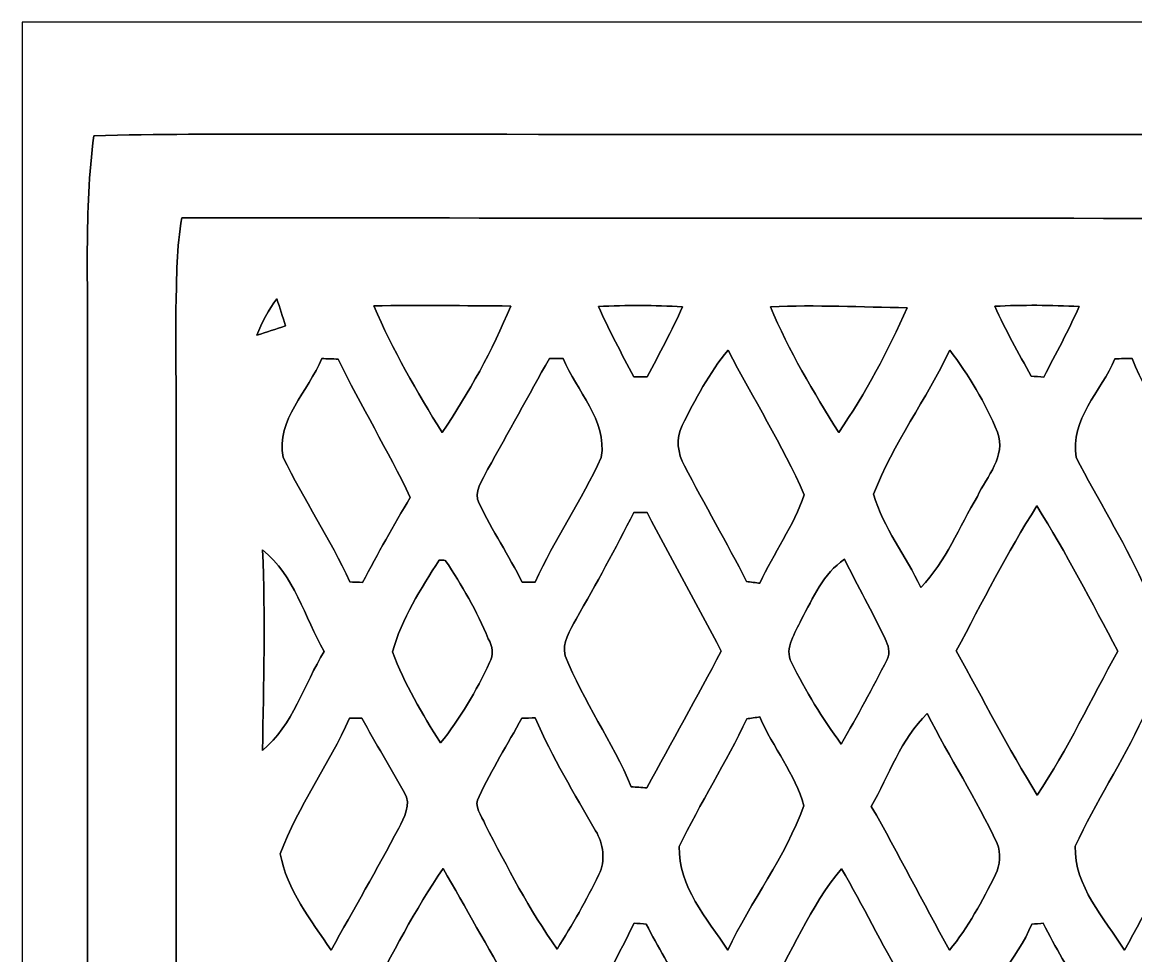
# Model space of a CAD drawing. Header units: centimetres. Extents: x -16.8 to 16.8, y -16.7 to 16.7.
# Drawn here: x -16.77 to -8.36, y 9.61 to 16.67 of the extents above; entities that cross this region are included whole.
import ezdxf

# ---------------------------------------------------------------- set-up
doc = ezdxf.new("R2010")
doc.units = ezdxf.units.CM
doc.header["$MEASUREMENT"] = 0
doc.layers.add('Layer 1', color=7, linetype='Continuous')

msp = doc.modelspace()

# ---------------------------------------------------------------- linework, layer by layer
at = {"layer": 'Layer 1', "color": 7}
for points, knots in [([(-16.77458, 16.66875), (-16.77458, 16.66875), (16.77458, 16.66875), (16.77458, 16.66875), (16.77458, 16.66875), (16.77458, 16.66875), (16.77458, -16.66875), (16.77458, -16.66875), (16.77458, -16.66875), (16.77458, -16.66875), (-16.77458, -16.66875), (-16.77458, -16.66875), (-16.77458, -16.66875), (-16.77458, -16.66875), (-16.77458, 16.66875), (-16.77458, 16.66875), (-16.77458, 16.66875), (-16.77458, 16.66875), (-16.77458, 16.66875), (-16.77458, 16.66875)], [0, 0, 0, 0, 0.1666667, 0.1666667, 0.1666667, 0.1666667, 0.3333333, 0.3333333, 0.3333333, 0.3333333, 0.5, 0.5, 0.5, 0.5, 0.6666667, 0.6666667, 0.6666667, 0.6666667, 1, 1, 1, 1]), ([(-16.23448, 15.81044), (-16.30715, 15.24141), (-16.27505, 14.66568), (-16.28105, 14.09347), (-16.28105, 14.09347), (-16.28034, 4.33317), (-16.28034, -5.42678), (-16.2814, -15.18708), (-16.2814, -15.18708), (-16.27999, -15.44567), (-16.27046, -15.70531), (-16.25353, -15.96425), (-16.25353, -15.96425), (-15.44814, -16.11771), (-14.62581, -16.06162), (-13.81125, -16.06903), (-13.81125, -16.06903), (-4.16842, -16.06867), (5.47405, -16.06973), (15.11688, -16.06867), (15.11688, -16.06867), (15.43791, -16.06832), (15.75823, -16.03869), (16.07644, -15.9953), (16.07644, -15.9953), (16.13147, -15.72966), (16.13923, -15.45731), (16.14205, -15.18744), (16.14205, -15.18744), (16.13641, -5.19183), (16.14135, 4.80378), (16.13958, 14.79938), (16.13958, 14.79938), (16.14029, 15.13981), (16.10395, 15.47812), (16.05351, 15.81432), (16.05351, 15.81432), (5.76933, 15.83302), (-4.51485, 15.81609), (-14.79903, 15.82279), (-14.79903, 15.82279), (-15.27739, 15.82314), (-15.75611, 15.82455), (-16.23448, 15.81044)], [0, 0, 0, 0, 0.0833333, 0.0833333, 0.0833333, 0.0833333, 0.1666667, 0.1666667, 0.1666667, 0.1666667, 0.25, 0.25, 0.25, 0.25, 0.3333333, 0.3333333, 0.3333333, 0.3333333, 0.4166667, 0.4166667, 0.4166667, 0.4166667, 0.5, 0.5, 0.5, 0.5, 0.5833333, 0.5833333, 0.5833333, 0.5833333, 0.6666667, 0.6666667, 0.6666667, 0.6666667, 0.75, 0.75, 0.75, 0.75, 0.8333333, 0.8333333, 0.8333333, 0.8333333, 1, 1, 1, 1]), ([(-15.56879, 15.19167), (-5.97535, 15.18109), (3.61809, 15.19026), (13.21153, 15.18673), (13.21153, 15.18673), (13.94389, 15.18214), (14.67767, 15.20896), (15.40969, 15.15851), (15.40969, 15.15851), (15.38429, 7.28945), (15.40581, -0.57997), (15.39875, -8.44903), (15.39875, -8.44903), (15.40298, -10.74138), (15.38887, -13.03408), (15.40827, -15.32643), (15.40827, -15.32643), (5.8801, -15.33066), (-3.64808, -15.32714), (-13.17625, -15.32819), (-13.17625, -15.32819), (-13.98376, -15.32502), (-14.79162, -15.33666), (-15.59913, -15.32043), (-15.59913, -15.32043), (-15.62559, -12.72434), (-15.60301, -10.1279), (-15.61042, -7.53181), (-15.61042, -7.53181), (-15.61183, -0.18203), (-15.60759, 7.16739), (-15.61253, 14.51716), (-15.61253, 14.51716), (-15.60654, 14.74188), (-15.60759, 14.96907), (-15.56879, 15.19167), (-15.56879, 15.19167), (-15.56879, 15.19167), (-15.56879, 15.19167), (-15.56879, 15.19167)], [0, 0, 0, 0, 0.0909091, 0.0909091, 0.0909091, 0.0909091, 0.1818182, 0.1818182, 0.1818182, 0.1818182, 0.2727273, 0.2727273, 0.2727273, 0.2727273, 0.3636364, 0.3636364, 0.3636364, 0.3636364, 0.4545455, 0.4545455, 0.4545455, 0.4545455, 0.5454545, 0.5454545, 0.5454545, 0.5454545, 0.6363636, 0.6363636, 0.6363636, 0.6363636, 0.7272727, 0.7272727, 0.7272727, 0.7272727, 0.8181818, 0.8181818, 0.8181818, 0.8181818, 1, 1, 1, 1]), ([(-15.00117, 14.30337), (-14.9285, 14.32595), (-14.85618, 14.34994), (-14.78421, 14.37428), (-14.78421, 14.37428), (-14.80538, 14.44307), (-14.8276, 14.51151), (-14.85053, 14.5796), (-14.85053, 14.5796), (-14.91227, 14.49423), (-14.96201, 14.40109), (-15.00117, 14.30337), (-15.00117, 14.30337), (-15.00117, 14.30337), (-15.00117, 14.30337), (-15.00117, 14.30337)], [0, 0, 0, 0, 0.2, 0.2, 0.2, 0.2, 0.4, 0.4, 0.4, 0.4, 0.6, 0.6, 0.6, 0.6, 1, 1, 1, 1]), ([(-14.11711, 14.52633), (-13.97459, 14.1926), (-13.79114, 13.87687), (-13.60064, 13.56854), (-13.60064, 13.56854), (-13.39674, 13.8684), (-13.21894, 14.18872), (-13.08171, 14.52421), (-13.08171, 14.52421), (-13.42672, 14.52809), (-13.77209, 14.52915), (-14.11711, 14.52633), (-14.11711, 14.52633), (-14.11711, 14.52633), (-14.11711, 14.52633), (-14.11711, 14.52633)], [0, 0, 0, 0, 0.2, 0.2, 0.2, 0.2, 0.4, 0.4, 0.4, 0.4, 0.6, 0.6, 0.6, 0.6, 1, 1, 1, 1]), ([(-12.41848, 14.52139), (-12.33805, 14.33971), (-12.24315, 14.16509), (-12.15143, 13.98905), (-12.15143, 13.98905), (-12.12568, 13.98905), (-12.07488, 13.98905), (-12.04948, 13.98905), (-12.04948, 13.98905), (-11.95776, 14.16403), (-11.86356, 14.33795), (-11.78207, 14.51822), (-11.78207, 14.51822), (-11.99409, 14.53162), (-12.20682, 14.52986), (-12.41848, 14.52139), (-12.41848, 14.52139), (-12.41848, 14.52139), (-12.41848, 14.52139), (-12.41848, 14.52139)], [0, 0, 0, 0, 0.1666667, 0.1666667, 0.1666667, 0.1666667, 0.3333333, 0.3333333, 0.3333333, 0.3333333, 0.5, 0.5, 0.5, 0.5, 0.6666667, 0.6666667, 0.6666667, 0.6666667, 1, 1, 1, 1]), ([(-11.11744, 14.51892), (-10.98021, 14.1859), (-10.79218, 13.87475), (-10.60168, 13.5696), (-10.60168, 13.5696), (-10.39813, 13.86487), (-10.22809, 14.18378), (-10.0838, 14.51151), (-10.0838, 14.51151), (-10.42846, 14.5161), (-10.77313, 14.53339), (-11.11744, 14.51892), (-11.11744, 14.51892), (-11.11744, 14.51892), (-11.11744, 14.51892), (-11.11744, 14.51892)], [0, 0, 0, 0, 0.2, 0.2, 0.2, 0.2, 0.4, 0.4, 0.4, 0.4, 0.6, 0.6, 0.6, 0.6, 1, 1, 1, 1]), ([(-9.42164, 14.5221), (-9.33979, 14.34112), (-9.24243, 14.16756), (-9.14647, 13.99364), (-9.14647, 13.99364), (-9.12283, 13.99222), (-9.07521, 13.98905), (-9.05122, 13.98764), (-9.05122, 13.98764), (-8.95914, 14.16403), (-8.8646, 14.33901), (-8.78311, 14.52033), (-8.78311, 14.52033), (-8.99583, 14.53092), (-9.20926, 14.53374), (-9.42164, 14.5221), (-9.42164, 14.5221), (-9.42164, 14.5221), (-9.42164, 14.5221), (-9.42164, 14.5221)], [0, 0, 0, 0, 0.1666667, 0.1666667, 0.1666667, 0.1666667, 0.3333333, 0.3333333, 0.3333333, 0.3333333, 0.5, 0.5, 0.5, 0.5, 0.6666667, 0.6666667, 0.6666667, 0.6666667, 1, 1, 1, 1]), ([(-11.78595, 13.6204), (-11.83499, 13.52621), (-11.81841, 13.40873), (-11.76867, 13.31771), (-11.76867, 13.31771), (-11.61521, 13.0242), (-11.44976, 12.73669), (-11.29771, 12.44247), (-11.29771, 12.44247), (-11.27301, 12.43894), (-11.22327, 12.43259), (-11.19858, 12.42942), (-11.19858, 12.42942), (-11.09521, 12.65626), (-10.93999, 12.86192), (-10.86203, 13.09829), (-10.86203, 13.09829), (-11.02819, 13.47541), (-11.24903, 13.82571), (-11.43847, 14.19119), (-11.43847, 14.19119), (-11.58028, 14.01798), (-11.68647, 13.81972), (-11.78595, 13.6204), (-11.78595, 13.6204), (-11.78595, 13.6204), (-11.78595, 13.6204), (-11.78595, 13.6204)], [0, 0, 0, 0, 0.125, 0.125, 0.125, 0.125, 0.25, 0.25, 0.25, 0.25, 0.375, 0.375, 0.375, 0.375, 0.5, 0.5, 0.5, 0.5, 0.625, 0.625, 0.625, 0.625, 0.75, 0.75, 0.75, 0.75, 1, 1, 1, 1]), ([(-9.76207, 14.1919), (-9.93528, 13.81972), (-10.19246, 13.48493), (-10.33815, 13.10181), (-10.33815, 13.10181), (-10.26619, 12.84922), (-10.09262, 12.63509), (-9.98079, 12.39802), (-9.98079, 12.39802), (-9.78958, 12.59346), (-9.69081, 12.85452), (-9.55322, 13.08594), (-9.55322, 13.08594), (-9.48126, 13.23869), (-9.33485, 13.38615), (-9.40118, 13.57101), (-9.40118, 13.57101), (-9.4929, 13.7922), (-9.61743, 14.0014), (-9.76207, 14.1919), (-9.76207, 14.1919), (-9.76207, 14.1919), (-9.76207, 14.1919), (-9.76207, 14.1919)], [0, 0, 0, 0, 0.1428571, 0.1428571, 0.1428571, 0.1428571, 0.2857143, 0.2857143, 0.2857143, 0.2857143, 0.4285714, 0.4285714, 0.4285714, 0.4285714, 0.5714286, 0.5714286, 0.5714286, 0.5714286, 0.7142857, 0.7142857, 0.7142857, 0.7142857, 1, 1, 1, 1]), ([(-14.50975, 14.12699), (-14.61135, 13.88039), (-14.85688, 13.66485), (-14.80256, 13.38051), (-14.80256, 13.38051), (-14.64557, 13.06124), (-14.44484, 12.76421), (-14.29879, 12.43894), (-14.29879, 12.43894), (-14.2748, 12.43789), (-14.22612, 12.43612), (-14.20213, 12.43542), (-14.20213, 12.43542), (-14.08571, 12.65167), (-13.96718, 12.86651), (-13.84088, 13.07712), (-13.84088, 13.07712), (-14.01022, 13.43272), (-14.21412, 13.76997), (-14.38698, 14.12346), (-14.38698, 14.12346), (-14.42791, 14.12452), (-14.46883, 14.12593), (-14.50975, 14.12699), (-14.50975, 14.12699), (-14.50975, 14.12699), (-14.50975, 14.12699), (-14.50975, 14.12699)], [0, 0, 0, 0, 0.125, 0.125, 0.125, 0.125, 0.25, 0.25, 0.25, 0.25, 0.375, 0.375, 0.375, 0.375, 0.5, 0.5, 0.5, 0.5, 0.625, 0.625, 0.625, 0.625, 0.75, 0.75, 0.75, 0.75, 1, 1, 1, 1]), ([(-12.78925, 14.1284), (-12.94624, 13.849), (-13.09934, 13.56677), (-13.25704, 13.28773), (-13.25704, 13.28773), (-13.29126, 13.20976), (-13.36957, 13.11981), (-13.31983, 13.03091), (-13.31983, 13.03091), (-13.22105, 12.82806), (-13.09652, 12.63826), (-12.99457, 12.43683), (-12.99457, 12.43683), (-12.97023, 12.43718), (-12.92154, 12.43718), (-12.89756, 12.43753), (-12.89756, 12.43753), (-12.74974, 12.76174), (-12.54372, 13.05631), (-12.39661, 13.38016), (-12.39661, 13.38016), (-12.35004, 13.66344), (-12.58605, 13.88251), (-12.68413, 14.1284), (-12.68413, 14.1284), (-12.71058, 14.1284), (-12.76279, 14.1284), (-12.78925, 14.1284), (-12.78925, 14.1284), (-12.78925, 14.1284), (-12.78925, 14.1284), (-12.78925, 14.1284)], [0, 0, 0, 0, 0.1111111, 0.1111111, 0.1111111, 0.1111111, 0.2222222, 0.2222222, 0.2222222, 0.2222222, 0.3333333, 0.3333333, 0.3333333, 0.3333333, 0.4444444, 0.4444444, 0.4444444, 0.4444444, 0.5555556, 0.5555556, 0.5555556, 0.5555556, 0.6666667, 0.6666667, 0.6666667, 0.6666667, 0.7777778, 0.7777778, 0.7777778, 0.7777778, 1, 1, 1, 1]), ([(-8.51288, 14.12593), (-8.61483, 13.87969), (-8.85966, 13.66449), (-8.80533, 13.38051), (-8.80533, 13.38051), (-8.64517, 13.06301), (-8.45185, 12.76209), (-8.30509, 12.43753), (-8.30509, 12.43753), (-8.28005, 12.43718), (-8.22995, 12.43647), (-8.20491, 12.43612), (-8.20491, 12.43612), (-8.10824, 12.61145), (-8.00594, 12.78396), (-7.91492, 12.96282), (-7.91492, 12.96282), (-7.88952, 13.02561), (-7.82355, 13.10499), (-7.89199, 13.17096), (-7.89199, 13.17096), (-8.05074, 13.49234), (-8.24618, 13.79502), (-8.38271, 14.12769), (-8.38271, 14.12769), (-8.42645, 14.12699), (-8.46984, 14.12628), (-8.51288, 14.12593), (-8.51288, 14.12593), (-8.51288, 14.12593), (-8.51288, 14.12593), (-8.51288, 14.12593)], [0, 0, 0, 0, 0.1111111, 0.1111111, 0.1111111, 0.1111111, 0.2222222, 0.2222222, 0.2222222, 0.2222222, 0.3333333, 0.3333333, 0.3333333, 0.3333333, 0.4444444, 0.4444444, 0.4444444, 0.4444444, 0.5555556, 0.5555556, 0.5555556, 0.5555556, 0.6666667, 0.6666667, 0.6666667, 0.6666667, 0.7777778, 0.7777778, 0.7777778, 0.7777778, 1, 1, 1, 1]), ([(-9.10308, 13.01362), (-9.3278, 12.66084), (-9.51653, 12.28725), (-9.71233, 11.91824), (-9.71233, 11.91824), (-9.51195, 11.55347), (-9.31898, 11.18411), (-9.10167, 10.82851), (-9.10167, 10.82851), (-8.86848, 11.17318), (-8.69421, 11.55347), (-8.49136, 11.91578), (-8.49136, 11.91578), (-8.68751, 12.28584), (-8.88294, 12.65696), (-9.10308, 13.01362), (-9.10308, 13.01362), (-9.10308, 13.01362), (-9.10308, 13.01362), (-9.10308, 13.01362)], [0, 0, 0, 0, 0.1666667, 0.1666667, 0.1666667, 0.1666667, 0.3333333, 0.3333333, 0.3333333, 0.3333333, 0.5, 0.5, 0.5, 0.5, 0.6666667, 0.6666667, 0.6666667, 0.6666667, 1, 1, 1, 1]), ([(-12.14967, 12.96388), (-12.28937, 12.69224), (-12.43542, 12.42413), (-12.58641, 12.15884), (-12.58641, 12.15884), (-12.62768, 12.07382), (-12.69929, 11.98033), (-12.66896, 11.8805), (-12.66896, 11.8805), (-12.53384, 11.53548), (-12.31124, 11.23386), (-12.17119, 10.89096), (-12.17119, 10.89096), (-12.13168, 10.88849), (-12.09181, 10.88566), (-12.05195, 10.88319), (-12.05195, 10.88319), (-11.86321, 11.22645), (-11.67306, 11.56899), (-11.48997, 11.91507), (-11.48997, 11.91507), (-11.67271, 12.26679), (-11.86462, 12.61357), (-12.05089, 12.96352), (-12.05089, 12.96352), (-12.07558, 12.96352), (-12.12497, 12.96352), (-12.14967, 12.96388), (-12.14967, 12.96388), (-12.14967, 12.96388), (-12.14967, 12.96388), (-12.14967, 12.96388)], [0, 0, 0, 0, 0.1111111, 0.1111111, 0.1111111, 0.1111111, 0.2222222, 0.2222222, 0.2222222, 0.2222222, 0.3333333, 0.3333333, 0.3333333, 0.3333333, 0.4444444, 0.4444444, 0.4444444, 0.4444444, 0.5555556, 0.5555556, 0.5555556, 0.5555556, 0.6666667, 0.6666667, 0.6666667, 0.6666667, 0.7777778, 0.7777778, 0.7777778, 0.7777778, 1, 1, 1, 1]), ([(-14.95778, 12.68166), (-14.93767, 12.17612), (-14.94719, 11.67059), (-14.95919, 11.16542), (-14.95919, 11.16542), (-14.72494, 11.35592), (-14.64522, 11.66636), (-14.49141, 11.91436), (-14.49141, 11.91436), (-14.64169, 12.17119), (-14.71507, 12.4908), (-14.95778, 12.68166), (-14.95778, 12.68166), (-14.95778, 12.68166), (-14.95778, 12.68166), (-14.95778, 12.68166)], [0, 0, 0, 0, 0.2, 0.2, 0.2, 0.2, 0.4, 0.4, 0.4, 0.4, 0.6, 0.6, 0.6, 0.6, 1, 1, 1, 1]), ([(-13.62287, 12.6044), (-13.7608, 12.38638), (-13.90721, 12.16272), (-13.97423, 11.91154), (-13.97423, 11.91154), (-13.8878, 11.66566), (-13.74881, 11.44341), (-13.61334, 11.22221), (-13.61334, 11.22221), (-13.46129, 11.40601), (-13.34382, 11.61521), (-13.24116, 11.8297), (-13.24116, 11.8297), (-13.20835, 11.88614), (-13.21823, 11.95458), (-13.25139, 12.00926), (-13.25139, 12.00926), (-13.33712, 12.21846), (-13.45071, 12.41531), (-13.5763, 12.60228), (-13.5763, 12.60228), (-13.58794, 12.60299), (-13.61123, 12.60404), (-13.62287, 12.6044), (-13.62287, 12.6044), (-13.62287, 12.6044), (-13.62287, 12.6044), (-13.62287, 12.6044)], [0, 0, 0, 0, 0.125, 0.125, 0.125, 0.125, 0.25, 0.25, 0.25, 0.25, 0.375, 0.375, 0.375, 0.375, 0.5, 0.5, 0.5, 0.5, 0.625, 0.625, 0.625, 0.625, 0.75, 0.75, 0.75, 0.75, 1, 1, 1, 1]), ([(-10.88496, 12.15319), (-10.92623, 12.05442), (-11.01796, 11.94153), (-10.95869, 11.8304), (-10.95869, 11.8304), (-10.8518, 11.6145), (-10.72515, 11.40778), (-10.58192, 11.2141), (-10.58192, 11.2141), (-10.46057, 11.42436), (-10.34521, 11.63779), (-10.23585, 11.85404), (-10.23585, 11.85404), (-10.20727, 11.90449), (-10.22844, 11.96128), (-10.25066, 12.00926), (-10.25066, 12.00926), (-10.34662, 12.21281), (-10.45916, 12.4079), (-10.55758, 12.61039), (-10.55758, 12.61039), (-10.71986, 12.5035), (-10.79465, 12.31724), (-10.88496, 12.15319), (-10.88496, 12.15319), (-10.88496, 12.15319), (-10.88496, 12.15319), (-10.88496, 12.15319)], [0, 0, 0, 0, 0.125, 0.125, 0.125, 0.125, 0.25, 0.25, 0.25, 0.25, 0.375, 0.375, 0.375, 0.375, 0.5, 0.5, 0.5, 0.5, 0.625, 0.625, 0.625, 0.625, 0.75, 0.75, 0.75, 0.75, 1, 1, 1, 1]), ([(-14.29949, 11.40989), (-14.45683, 11.05923), (-14.68967, 10.74385), (-14.82408, 10.38437), (-14.82408, 10.38437), (-14.77469, 10.11484), (-14.59195, 9.88131), (-14.43919, 9.65659), (-14.43919, 9.65659), (-14.2681, 9.96315), (-14.09277, 10.2676), (-13.92837, 10.57804), (-13.92837, 10.57804), (-13.89063, 10.65953), (-13.82854, 10.7569), (-13.88498, 10.84474), (-13.88498, 10.84474), (-13.98729, 11.03595), (-14.10617, 11.21763), (-14.20601, 11.41024), (-14.20601, 11.41024), (-14.22929, 11.41024), (-14.27621, 11.40989), (-14.29949, 11.40989), (-14.29949, 11.40989), (-14.29949, 11.40989), (-14.29949, 11.40989), (-14.29949, 11.40989)], [0, 0, 0, 0, 0.125, 0.125, 0.125, 0.125, 0.25, 0.25, 0.25, 0.25, 0.375, 0.375, 0.375, 0.375, 0.5, 0.5, 0.5, 0.5, 0.625, 0.625, 0.625, 0.625, 0.75, 0.75, 0.75, 0.75, 1, 1, 1, 1]), ([(-12.99633, 11.40989), (-13.10569, 11.21304), (-13.22458, 11.02148), (-13.32054, 10.81758), (-13.32054, 10.81758), (-13.36816, 10.74561), (-13.29831, 10.67294), (-13.27503, 10.60591), (-13.27503, 10.60591), (-13.10816, 10.28453), (-12.94059, 9.96068), (-12.73034, 9.66435), (-12.73034, 9.66435), (-12.61639, 9.84709), (-12.50915, 10.03406), (-12.4146, 10.22703), (-12.4146, 10.22703), (-12.36274, 10.33216), (-12.38074, 10.46057), (-12.4393, 10.55899), (-12.4393, 10.55899), (-12.59981, 10.83839), (-12.76844, 11.11462), (-12.8965, 11.4113), (-12.8965, 11.4113), (-12.92154, 11.41095), (-12.97129, 11.41024), (-12.99633, 11.40989), (-12.99633, 11.40989), (-12.99633, 11.40989), (-12.99633, 11.40989), (-12.99633, 11.40989)], [0, 0, 0, 0, 0.1111111, 0.1111111, 0.1111111, 0.1111111, 0.2222222, 0.2222222, 0.2222222, 0.2222222, 0.3333333, 0.3333333, 0.3333333, 0.3333333, 0.4444444, 0.4444444, 0.4444444, 0.4444444, 0.5555556, 0.5555556, 0.5555556, 0.5555556, 0.6666667, 0.6666667, 0.6666667, 0.6666667, 0.7777778, 0.7777778, 0.7777778, 0.7777778, 1, 1, 1, 1]), ([(-11.29594, 11.40425), (-11.45258, 11.07511), (-11.64978, 10.76748), (-11.80712, 10.43905), (-11.80712, 10.43905), (-11.81664, 10.14024), (-11.59757, 9.89401), (-11.43988, 9.65588), (-11.43988, 9.65588), (-11.2649, 10.027), (-11.00561, 10.36073), (-10.86485, 10.74632), (-10.86485, 10.74632), (-10.9287, 10.98762), (-11.10051, 11.18905), (-11.19858, 11.41906), (-11.19858, 11.41906), (-11.22292, 11.41518), (-11.2716, 11.40778), (-11.29594, 11.40425), (-11.29594, 11.40425), (-11.29594, 11.40425), (-11.29594, 11.40425), (-11.29594, 11.40425)], [0, 0, 0, 0, 0.1428571, 0.1428571, 0.1428571, 0.1428571, 0.2857143, 0.2857143, 0.2857143, 0.2857143, 0.4285714, 0.4285714, 0.4285714, 0.4285714, 0.5714286, 0.5714286, 0.5714286, 0.5714286, 0.7142857, 0.7142857, 0.7142857, 0.7142857, 1, 1, 1, 1]), ([(-10.35509, 10.74244), (-10.14906, 10.38542), (-9.96562, 10.01571), (-9.76383, 9.65659), (-9.76383, 9.65659), (-9.62166, 9.82945), (-9.51583, 10.02806), (-9.41599, 10.22738), (-9.41599, 10.22738), (-9.38142, 10.29864), (-9.37189, 10.38895), (-9.40435, 10.46233), (-9.40435, 10.46233), (-9.56028, 10.79994), (-9.76559, 11.11179), (-9.93246, 11.44411), (-9.93246, 11.44411), (-10.13037, 11.25044), (-10.22209, 10.9795), (-10.35509, 10.74244), (-10.35509, 10.74244), (-10.35509, 10.74244), (-10.35509, 10.74244), (-10.35509, 10.74244)], [0, 0, 0, 0, 0.1428571, 0.1428571, 0.1428571, 0.1428571, 0.2857143, 0.2857143, 0.2857143, 0.2857143, 0.4285714, 0.4285714, 0.4285714, 0.4285714, 0.5714286, 0.5714286, 0.5714286, 0.5714286, 0.7142857, 0.7142857, 0.7142857, 0.7142857, 1, 1, 1, 1]), ([(-8.30227, 11.40989), (-8.45644, 11.07863), (-8.65999, 10.77313), (-8.81309, 10.44187), (-8.81309, 10.44187), (-8.82227, 10.13883), (-8.59261, 9.89753), (-8.44056, 9.65694), (-8.44056, 9.65694), (-8.27193, 9.96456), (-8.10472, 10.27324), (-7.9308, 10.57804), (-7.9308, 10.57804), (-7.89058, 10.65883), (-7.83096, 10.7569), (-7.88776, 10.84474), (-7.88776, 10.84474), (-7.99006, 11.03595), (-8.10895, 11.21763), (-8.20879, 11.41024), (-8.20879, 11.41024), (-8.23207, 11.41024), (-8.27899, 11.40989), (-8.30227, 11.40989), (-8.30227, 11.40989), (-8.30227, 11.40989), (-8.30227, 11.40989), (-8.30227, 11.40989)], [0, 0, 0, 0, 0.125, 0.125, 0.125, 0.125, 0.25, 0.25, 0.25, 0.25, 0.375, 0.375, 0.375, 0.375, 0.5, 0.5, 0.5, 0.5, 0.625, 0.625, 0.625, 0.625, 0.75, 0.75, 0.75, 0.75, 1, 1, 1, 1]), ([(-14.1605, 9.29287), (-14.2173, 9.20397), (-14.1672, 9.10449), (-14.12346, 9.02264), (-14.12346, 9.02264), (-13.95589, 8.71396), (-13.78479, 8.40705), (-13.6077, 8.10401), (-13.6077, 8.10401), (-13.38121, 8.39787), (-13.2394, 8.74607), (-13.0489, 9.06286), (-13.0489, 9.06286), (-12.97587, 9.16622), (-13.02667, 9.28723), (-13.08523, 9.38248), (-13.08523, 9.38248), (-13.25563, 9.67916), (-13.42284, 9.97726), (-13.59288, 10.27395), (-13.59288, 10.27395), (-13.80737, 9.96209), (-13.976, 9.62237), (-14.1605, 9.29287), (-14.1605, 9.29287), (-14.1605, 9.29287), (-14.1605, 9.29287), (-14.1605, 9.29287)], [0, 0, 0, 0, 0.125, 0.125, 0.125, 0.125, 0.25, 0.25, 0.25, 0.25, 0.375, 0.375, 0.375, 0.375, 0.5, 0.5, 0.5, 0.5, 0.625, 0.625, 0.625, 0.625, 0.75, 0.75, 0.75, 0.75, 1, 1, 1, 1]), ([(-11.1506, 9.31616), (-11.24726, 9.17716), (-11.12167, 9.03041), (-11.06205, 8.90658), (-11.06205, 8.90658), (-10.90648, 8.63882), (-10.7763, 8.35625), (-10.60203, 8.09978), (-10.60203, 8.09978), (-10.38613, 8.41163), (-10.22809, 8.75877), (-10.039, 9.0865), (-10.039, 9.0865), (-9.96809, 9.20397), (-10.05805, 9.32568), (-10.11238, 9.42834), (-10.11238, 9.42834), (-10.28065, 9.7028), (-10.41718, 9.9949), (-10.58086, 10.27183), (-10.58086, 10.27183), (-10.81969, 9.98573), (-10.95763, 9.63224), (-11.1506, 9.31616), (-11.1506, 9.31616), (-11.1506, 9.31616), (-11.1506, 9.31616), (-11.1506, 9.31616)], [0, 0, 0, 0, 0.125, 0.125, 0.125, 0.125, 0.25, 0.25, 0.25, 0.25, 0.375, 0.375, 0.375, 0.375, 0.5, 0.5, 0.5, 0.5, 0.625, 0.625, 0.625, 0.625, 0.75, 0.75, 0.75, 0.75, 1, 1, 1, 1]), ([(-12.14931, 9.85979), (-12.25832, 9.63154), (-12.38215, 9.41105), (-12.50738, 9.19127), (-12.50738, 9.19127), (-12.38144, 8.97149), (-12.26044, 8.74854), (-12.1472, 8.52205), (-12.1472, 8.52205), (-12.12427, 8.52241), (-12.07841, 8.52276), (-12.05548, 8.52311), (-12.05548, 8.52311), (-11.96058, 8.73019), (-11.82088, 8.91434), (-11.73586, 9.12566), (-11.73586, 9.12566), (-11.69846, 9.20221), (-11.74644, 9.27911), (-11.77996, 9.34649), (-11.77996, 9.34649), (-11.87133, 9.51618), (-11.96763, 9.68304), (-12.05759, 9.85308), (-12.05759, 9.85308), (-12.08052, 9.85485), (-12.12638, 9.85837), (-12.14931, 9.85979), (-12.14931, 9.85979), (-12.14931, 9.85979), (-12.14931, 9.85979), (-12.14931, 9.85979)], [0, 0, 0, 0, 0.1111111, 0.1111111, 0.1111111, 0.1111111, 0.2222222, 0.2222222, 0.2222222, 0.2222222, 0.3333333, 0.3333333, 0.3333333, 0.3333333, 0.4444444, 0.4444444, 0.4444444, 0.4444444, 0.5555556, 0.5555556, 0.5555556, 0.5555556, 0.6666667, 0.6666667, 0.6666667, 0.6666667, 0.7777778, 0.7777778, 0.7777778, 0.7777778, 1, 1, 1, 1]), ([(-9.14224, 9.85238), (-9.24207, 9.59097), (-9.53982, 9.35461), (-9.42763, 9.05334), (-9.42763, 9.05334), (-9.34755, 8.86989), (-9.23749, 8.70126), (-9.14788, 8.52241), (-9.14788, 8.52241), (-9.12495, 8.52241), (-9.07909, 8.52276), (-9.05616, 8.52276), (-9.05616, 8.52276), (-8.95491, 8.72596), (-8.82438, 8.91399), (-8.73372, 9.12177), (-8.73372, 9.12177), (-8.69562, 9.19057), (-8.73795, 9.26324), (-8.76688, 9.32603), (-8.76688, 9.32603), (-8.85896, 9.50595), (-8.96444, 9.67846), (-9.05475, 9.85943), (-9.05475, 9.85943), (-9.07662, 9.85767), (-9.12036, 9.85414), (-9.14224, 9.85238), (-9.14224, 9.85238), (-9.14224, 9.85238), (-9.14224, 9.85238), (-9.14224, 9.85238)], [0, 0, 0, 0, 0.1111111, 0.1111111, 0.1111111, 0.1111111, 0.2222222, 0.2222222, 0.2222222, 0.2222222, 0.3333333, 0.3333333, 0.3333333, 0.3333333, 0.4444444, 0.4444444, 0.4444444, 0.4444444, 0.5555556, 0.5555556, 0.5555556, 0.5555556, 0.6666667, 0.6666667, 0.6666667, 0.6666667, 0.7777778, 0.7777778, 0.7777778, 0.7777778, 1, 1, 1, 1])]:
    msp.add_open_spline(points, degree=3, knots=knots, dxfattribs=at)
at = {"layer": 'Layer 1', "color": 250}
for points, knots in [([(-16.23448, 15.81044), (-15.75611, 15.82455), (-15.27739, 15.82314), (-14.79903, 15.82279), (-14.79903, 15.82279), (-4.51485, 15.81609), (5.76933, 15.83302), (16.05351, 15.81432), (16.05351, 15.81432), (16.10395, 15.47812), (16.14029, 15.13981), (16.13958, 14.79938), (16.13958, 14.79938), (16.14135, 4.80378), (16.13641, -5.19183), (16.14205, -15.18744), (16.14205, -15.18744), (16.13923, -15.45731), (16.13147, -15.72966), (16.07644, -15.9953), (16.07644, -15.9953), (15.75823, -16.03869), (15.43791, -16.06832), (15.11688, -16.06867), (15.11688, -16.06867), (5.47405, -16.06973), (-4.16842, -16.06867), (-13.81125, -16.06903), (-13.81125, -16.06903), (-14.62581, -16.06162), (-15.44814, -16.11771), (-16.25353, -15.96425), (-16.25353, -15.96425), (-16.27046, -15.70531), (-16.27999, -15.44567), (-16.2814, -15.18708), (-16.2814, -15.18708), (-16.28034, -5.42678), (-16.28034, 4.33317), (-16.28105, 14.09347), (-16.28105, 14.09347), (-16.27505, 14.66568), (-16.30715, 15.24141), (-16.23448, 15.81044), (-16.23448, 15.81044), (-16.23448, 15.81044), (-16.23448, 15.81044), (-16.23448, 15.81044)], [0, 0, 0, 0, 0.0769231, 0.0769231, 0.0769231, 0.0769231, 0.1538462, 0.1538462, 0.1538462, 0.1538462, 0.2307692, 0.2307692, 0.2307692, 0.2307692, 0.3076923, 0.3076923, 0.3076923, 0.3076923, 0.3846154, 0.3846154, 0.3846154, 0.3846154, 0.4615385, 0.4615385, 0.4615385, 0.4615385, 0.5384615, 0.5384615, 0.5384615, 0.5384615, 0.6153846, 0.6153846, 0.6153846, 0.6153846, 0.6923077, 0.6923077, 0.6923077, 0.6923077, 0.7692308, 0.7692308, 0.7692308, 0.7692308, 0.8461538, 0.8461538, 0.8461538, 0.8461538, 1, 1, 1, 1]), ([(-15.56879, 15.19167), (-15.60759, 14.96907), (-15.60654, 14.74188), (-15.61253, 14.51716), (-15.61253, 14.51716), (-15.60759, 7.16739), (-15.61183, -0.18203), (-15.61042, -7.53181), (-15.61042, -7.53181), (-15.60301, -10.1279), (-15.62559, -12.72434), (-15.59913, -15.32043), (-15.59913, -15.32043), (-14.79162, -15.33666), (-13.98376, -15.32502), (-13.17625, -15.32819), (-13.17625, -15.32819), (-3.64808, -15.32714), (5.8801, -15.33066), (15.40827, -15.32643), (15.40827, -15.32643), (15.38887, -13.03408), (15.40298, -10.74138), (15.39875, -8.44903), (15.39875, -8.44903), (15.40581, -0.57997), (15.38429, 7.28945), (15.40969, 15.15851), (15.40969, 15.15851), (14.67767, 15.20896), (13.94389, 15.18214), (13.21153, 15.18673), (13.21153, 15.18673), (3.61809, 15.19026), (-5.97535, 15.18109), (-15.56879, 15.19167)], [0, 0, 0, 0, 0.1, 0.1, 0.1, 0.1, 0.2, 0.2, 0.2, 0.2, 0.3, 0.3, 0.3, 0.3, 0.4, 0.4, 0.4, 0.4, 0.5, 0.5, 0.5, 0.5, 0.6, 0.6, 0.6, 0.6, 0.7, 0.7, 0.7, 0.7, 0.8, 0.8, 0.8, 0.8, 1, 1, 1, 1]), ([(-15.00117, 14.30337), (-14.96201, 14.40109), (-14.91227, 14.49423), (-14.85053, 14.5796), (-14.85053, 14.5796), (-14.8276, 14.51151), (-14.80538, 14.44307), (-14.78421, 14.37428), (-14.78421, 14.37428), (-14.85618, 14.34994), (-14.9285, 14.32595), (-15.00117, 14.30337)], [0, 0, 0, 0, 0.25, 0.25, 0.25, 0.25, 0.5, 0.5, 0.5, 0.5, 1, 1, 1, 1]), ([(-14.11711, 14.52633), (-13.77209, 14.52915), (-13.42672, 14.52809), (-13.08171, 14.52421), (-13.08171, 14.52421), (-13.21894, 14.18872), (-13.39674, 13.8684), (-13.60064, 13.56854), (-13.60064, 13.56854), (-13.79114, 13.87687), (-13.97459, 14.1926), (-14.11711, 14.52633)], [0, 0, 0, 0, 0.25, 0.25, 0.25, 0.25, 0.5, 0.5, 0.5, 0.5, 1, 1, 1, 1]), ([(-12.41848, 14.52139), (-12.20682, 14.52986), (-11.99409, 14.53162), (-11.78207, 14.51822), (-11.78207, 14.51822), (-11.86356, 14.33795), (-11.95776, 14.16403), (-12.04948, 13.98905), (-12.04948, 13.98905), (-12.07488, 13.98905), (-12.12568, 13.98905), (-12.15143, 13.98905), (-12.15143, 13.98905), (-12.24315, 14.16509), (-12.33805, 14.33971), (-12.41848, 14.52139)], [0, 0, 0, 0, 0.2, 0.2, 0.2, 0.2, 0.4, 0.4, 0.4, 0.4, 0.6, 0.6, 0.6, 0.6, 1, 1, 1, 1]), ([(-11.11744, 14.51892), (-10.77313, 14.53339), (-10.42846, 14.5161), (-10.0838, 14.51151), (-10.0838, 14.51151), (-10.22809, 14.18378), (-10.39813, 13.86487), (-10.60168, 13.5696), (-10.60168, 13.5696), (-10.79218, 13.87475), (-10.98021, 14.1859), (-11.11744, 14.51892)], [0, 0, 0, 0, 0.25, 0.25, 0.25, 0.25, 0.5, 0.5, 0.5, 0.5, 1, 1, 1, 1]), ([(-9.42164, 14.5221), (-9.20926, 14.53374), (-8.99583, 14.53092), (-8.78311, 14.52033), (-8.78311, 14.52033), (-8.8646, 14.33901), (-8.95914, 14.16403), (-9.05122, 13.98764), (-9.05122, 13.98764), (-9.07521, 13.98905), (-9.12283, 13.99222), (-9.14647, 13.99364), (-9.14647, 13.99364), (-9.24243, 14.16756), (-9.33979, 14.34112), (-9.42164, 14.5221)], [0, 0, 0, 0, 0.2, 0.2, 0.2, 0.2, 0.4, 0.4, 0.4, 0.4, 0.6, 0.6, 0.6, 0.6, 1, 1, 1, 1]), ([(-11.78595, 13.6204), (-11.68647, 13.81972), (-11.58028, 14.01798), (-11.43847, 14.19119), (-11.43847, 14.19119), (-11.24903, 13.82571), (-11.02819, 13.47541), (-10.86203, 13.09829), (-10.86203, 13.09829), (-10.93999, 12.86192), (-11.09521, 12.65626), (-11.19858, 12.42942), (-11.19858, 12.42942), (-11.22327, 12.43259), (-11.27301, 12.43894), (-11.29771, 12.44247), (-11.29771, 12.44247), (-11.44976, 12.73669), (-11.61521, 13.0242), (-11.76867, 13.31771), (-11.76867, 13.31771), (-11.81841, 13.40873), (-11.83499, 13.52621), (-11.78595, 13.6204)], [0, 0, 0, 0, 0.1428571, 0.1428571, 0.1428571, 0.1428571, 0.2857143, 0.2857143, 0.2857143, 0.2857143, 0.4285714, 0.4285714, 0.4285714, 0.4285714, 0.5714286, 0.5714286, 0.5714286, 0.5714286, 0.7142857, 0.7142857, 0.7142857, 0.7142857, 1, 1, 1, 1]), ([(-9.76207, 14.1919), (-9.61743, 14.0014), (-9.4929, 13.7922), (-9.40118, 13.57101), (-9.40118, 13.57101), (-9.33485, 13.38615), (-9.48126, 13.23869), (-9.55322, 13.08594), (-9.55322, 13.08594), (-9.69081, 12.85452), (-9.78958, 12.59346), (-9.98079, 12.39802), (-9.98079, 12.39802), (-10.09262, 12.63509), (-10.26619, 12.84922), (-10.33815, 13.10181), (-10.33815, 13.10181), (-10.19246, 13.48493), (-9.93528, 13.81972), (-9.76207, 14.1919)], [0, 0, 0, 0, 0.1666667, 0.1666667, 0.1666667, 0.1666667, 0.3333333, 0.3333333, 0.3333333, 0.3333333, 0.5, 0.5, 0.5, 0.5, 0.6666667, 0.6666667, 0.6666667, 0.6666667, 1, 1, 1, 1]), ([(-14.50975, 14.12699), (-14.46883, 14.12593), (-14.42791, 14.12452), (-14.38698, 14.12346), (-14.38698, 14.12346), (-14.21412, 13.76997), (-14.01022, 13.43272), (-13.84088, 13.07712), (-13.84088, 13.07712), (-13.96718, 12.86651), (-14.08571, 12.65167), (-14.20213, 12.43542), (-14.20213, 12.43542), (-14.22612, 12.43612), (-14.2748, 12.43789), (-14.29879, 12.43894), (-14.29879, 12.43894), (-14.44484, 12.76421), (-14.64557, 13.06124), (-14.80256, 13.38051), (-14.80256, 13.38051), (-14.85688, 13.66485), (-14.61135, 13.88039), (-14.50975, 14.12699)], [0, 0, 0, 0, 0.1428571, 0.1428571, 0.1428571, 0.1428571, 0.2857143, 0.2857143, 0.2857143, 0.2857143, 0.4285714, 0.4285714, 0.4285714, 0.4285714, 0.5714286, 0.5714286, 0.5714286, 0.5714286, 0.7142857, 0.7142857, 0.7142857, 0.7142857, 1, 1, 1, 1]), ([(-12.78925, 14.1284), (-12.76279, 14.1284), (-12.71058, 14.1284), (-12.68413, 14.1284), (-12.68413, 14.1284), (-12.58605, 13.88251), (-12.35004, 13.66344), (-12.39661, 13.38016), (-12.39661, 13.38016), (-12.54372, 13.05631), (-12.74974, 12.76174), (-12.89756, 12.43753), (-12.89756, 12.43753), (-12.92154, 12.43718), (-12.97023, 12.43718), (-12.99457, 12.43683), (-12.99457, 12.43683), (-13.09652, 12.63826), (-13.22105, 12.82806), (-13.31983, 13.03091), (-13.31983, 13.03091), (-13.36957, 13.11981), (-13.29126, 13.20976), (-13.25704, 13.28773), (-13.25704, 13.28773), (-13.09934, 13.56677), (-12.94624, 13.849), (-12.78925, 14.1284)], [0, 0, 0, 0, 0.125, 0.125, 0.125, 0.125, 0.25, 0.25, 0.25, 0.25, 0.375, 0.375, 0.375, 0.375, 0.5, 0.5, 0.5, 0.5, 0.625, 0.625, 0.625, 0.625, 0.75, 0.75, 0.75, 0.75, 1, 1, 1, 1]), ([(-8.51288, 14.12593), (-8.46984, 14.12628), (-8.42645, 14.12699), (-8.38271, 14.12769), (-8.38271, 14.12769), (-8.24618, 13.79502), (-8.05074, 13.49234), (-7.89199, 13.17096), (-7.89199, 13.17096), (-7.82355, 13.10499), (-7.88952, 13.02561), (-7.91492, 12.96282), (-7.91492, 12.96282), (-8.00594, 12.78396), (-8.10824, 12.61145), (-8.20491, 12.43612), (-8.20491, 12.43612), (-8.22995, 12.43647), (-8.28005, 12.43718), (-8.30509, 12.43753), (-8.30509, 12.43753), (-8.45185, 12.76209), (-8.64517, 13.06301), (-8.80533, 13.38051), (-8.80533, 13.38051), (-8.85966, 13.66449), (-8.61483, 13.87969), (-8.51288, 14.12593)], [0, 0, 0, 0, 0.125, 0.125, 0.125, 0.125, 0.25, 0.25, 0.25, 0.25, 0.375, 0.375, 0.375, 0.375, 0.5, 0.5, 0.5, 0.5, 0.625, 0.625, 0.625, 0.625, 0.75, 0.75, 0.75, 0.75, 1, 1, 1, 1]), ([(-9.10308, 13.01362), (-8.88294, 12.65696), (-8.68751, 12.28584), (-8.49136, 11.91578), (-8.49136, 11.91578), (-8.69421, 11.55347), (-8.86848, 11.17318), (-9.10167, 10.82851), (-9.10167, 10.82851), (-9.31898, 11.18411), (-9.51195, 11.55347), (-9.71233, 11.91824), (-9.71233, 11.91824), (-9.51653, 12.28725), (-9.3278, 12.66084), (-9.10308, 13.01362)], [0, 0, 0, 0, 0.2, 0.2, 0.2, 0.2, 0.4, 0.4, 0.4, 0.4, 0.6, 0.6, 0.6, 0.6, 1, 1, 1, 1]), ([(-12.14967, 12.96388), (-12.12497, 12.96352), (-12.07558, 12.96352), (-12.05089, 12.96352), (-12.05089, 12.96352), (-11.86462, 12.61357), (-11.67271, 12.26679), (-11.48997, 11.91507), (-11.48997, 11.91507), (-11.67306, 11.56899), (-11.86321, 11.22645), (-12.05195, 10.88319), (-12.05195, 10.88319), (-12.09181, 10.88566), (-12.13168, 10.88849), (-12.17119, 10.89096), (-12.17119, 10.89096), (-12.31124, 11.23386), (-12.53384, 11.53548), (-12.66896, 11.8805), (-12.66896, 11.8805), (-12.69929, 11.98033), (-12.62768, 12.07382), (-12.58641, 12.15884), (-12.58641, 12.15884), (-12.43542, 12.42413), (-12.28937, 12.69224), (-12.14967, 12.96388)], [0, 0, 0, 0, 0.125, 0.125, 0.125, 0.125, 0.25, 0.25, 0.25, 0.25, 0.375, 0.375, 0.375, 0.375, 0.5, 0.5, 0.5, 0.5, 0.625, 0.625, 0.625, 0.625, 0.75, 0.75, 0.75, 0.75, 1, 1, 1, 1]), ([(-14.95778, 12.68166), (-14.71507, 12.4908), (-14.64169, 12.17119), (-14.49141, 11.91436), (-14.49141, 11.91436), (-14.64522, 11.66636), (-14.72494, 11.35592), (-14.95919, 11.16542), (-14.95919, 11.16542), (-14.94719, 11.67059), (-14.93767, 12.17612), (-14.95778, 12.68166)], [0, 0, 0, 0, 0.25, 0.25, 0.25, 0.25, 0.5, 0.5, 0.5, 0.5, 1, 1, 1, 1]), ([(-13.62287, 12.6044), (-13.61123, 12.60404), (-13.58794, 12.60299), (-13.5763, 12.60228), (-13.5763, 12.60228), (-13.45071, 12.41531), (-13.33712, 12.21846), (-13.25139, 12.00926), (-13.25139, 12.00926), (-13.21823, 11.95458), (-13.20835, 11.88614), (-13.24116, 11.8297), (-13.24116, 11.8297), (-13.34382, 11.61521), (-13.46129, 11.40601), (-13.61334, 11.22221), (-13.61334, 11.22221), (-13.74881, 11.44341), (-13.8878, 11.66566), (-13.97423, 11.91154), (-13.97423, 11.91154), (-13.90721, 12.16272), (-13.7608, 12.38638), (-13.62287, 12.6044)], [0, 0, 0, 0, 0.1428571, 0.1428571, 0.1428571, 0.1428571, 0.2857143, 0.2857143, 0.2857143, 0.2857143, 0.4285714, 0.4285714, 0.4285714, 0.4285714, 0.5714286, 0.5714286, 0.5714286, 0.5714286, 0.7142857, 0.7142857, 0.7142857, 0.7142857, 1, 1, 1, 1]), ([(-10.88496, 12.15319), (-10.79465, 12.31724), (-10.71986, 12.5035), (-10.55758, 12.61039), (-10.55758, 12.61039), (-10.45916, 12.4079), (-10.34662, 12.21281), (-10.25066, 12.00926), (-10.25066, 12.00926), (-10.22844, 11.96128), (-10.20727, 11.90449), (-10.23585, 11.85404), (-10.23585, 11.85404), (-10.34521, 11.63779), (-10.46057, 11.42436), (-10.58192, 11.2141), (-10.58192, 11.2141), (-10.72515, 11.40778), (-10.8518, 11.6145), (-10.95869, 11.8304), (-10.95869, 11.8304), (-11.01796, 11.94153), (-10.92623, 12.05442), (-10.88496, 12.15319)], [0, 0, 0, 0, 0.1428571, 0.1428571, 0.1428571, 0.1428571, 0.2857143, 0.2857143, 0.2857143, 0.2857143, 0.4285714, 0.4285714, 0.4285714, 0.4285714, 0.5714286, 0.5714286, 0.5714286, 0.5714286, 0.7142857, 0.7142857, 0.7142857, 0.7142857, 1, 1, 1, 1]), ([(-14.29949, 11.40989), (-14.27621, 11.40989), (-14.22929, 11.41024), (-14.20601, 11.41024), (-14.20601, 11.41024), (-14.10617, 11.21763), (-13.98729, 11.03595), (-13.88498, 10.84474), (-13.88498, 10.84474), (-13.82854, 10.7569), (-13.89063, 10.65953), (-13.92837, 10.57804), (-13.92837, 10.57804), (-14.09277, 10.2676), (-14.2681, 9.96315), (-14.43919, 9.65659), (-14.43919, 9.65659), (-14.59195, 9.88131), (-14.77469, 10.11484), (-14.82408, 10.38437), (-14.82408, 10.38437), (-14.68967, 10.74385), (-14.45683, 11.05923), (-14.29949, 11.40989)], [0, 0, 0, 0, 0.1428571, 0.1428571, 0.1428571, 0.1428571, 0.2857143, 0.2857143, 0.2857143, 0.2857143, 0.4285714, 0.4285714, 0.4285714, 0.4285714, 0.5714286, 0.5714286, 0.5714286, 0.5714286, 0.7142857, 0.7142857, 0.7142857, 0.7142857, 1, 1, 1, 1]), ([(-12.99633, 11.40989), (-12.97129, 11.41024), (-12.92154, 11.41095), (-12.8965, 11.4113), (-12.8965, 11.4113), (-12.76844, 11.11462), (-12.59981, 10.83839), (-12.4393, 10.55899), (-12.4393, 10.55899), (-12.38074, 10.46057), (-12.36274, 10.33216), (-12.4146, 10.22703), (-12.4146, 10.22703), (-12.50915, 10.03406), (-12.61639, 9.84709), (-12.73034, 9.66435), (-12.73034, 9.66435), (-12.94059, 9.96068), (-13.10816, 10.28453), (-13.27503, 10.60591), (-13.27503, 10.60591), (-13.29831, 10.67294), (-13.36816, 10.74561), (-13.32054, 10.81758), (-13.32054, 10.81758), (-13.22458, 11.02148), (-13.10569, 11.21304), (-12.99633, 11.40989)], [0, 0, 0, 0, 0.125, 0.125, 0.125, 0.125, 0.25, 0.25, 0.25, 0.25, 0.375, 0.375, 0.375, 0.375, 0.5, 0.5, 0.5, 0.5, 0.625, 0.625, 0.625, 0.625, 0.75, 0.75, 0.75, 0.75, 1, 1, 1, 1]), ([(-11.29594, 11.40425), (-11.2716, 11.40778), (-11.22292, 11.41518), (-11.19858, 11.41906), (-11.19858, 11.41906), (-11.10051, 11.18905), (-10.9287, 10.98762), (-10.86485, 10.74632), (-10.86485, 10.74632), (-11.00561, 10.36073), (-11.2649, 10.027), (-11.43988, 9.65588), (-11.43988, 9.65588), (-11.59757, 9.89401), (-11.81664, 10.14024), (-11.80712, 10.43905), (-11.80712, 10.43905), (-11.64978, 10.76748), (-11.45258, 11.07511), (-11.29594, 11.40425)], [0, 0, 0, 0, 0.1666667, 0.1666667, 0.1666667, 0.1666667, 0.3333333, 0.3333333, 0.3333333, 0.3333333, 0.5, 0.5, 0.5, 0.5, 0.6666667, 0.6666667, 0.6666667, 0.6666667, 1, 1, 1, 1]), ([(-10.35509, 10.74244), (-10.22209, 10.9795), (-10.13037, 11.25044), (-9.93246, 11.44411), (-9.93246, 11.44411), (-9.76559, 11.11179), (-9.56028, 10.79994), (-9.40435, 10.46233), (-9.40435, 10.46233), (-9.37189, 10.38895), (-9.38142, 10.29864), (-9.41599, 10.22738), (-9.41599, 10.22738), (-9.51583, 10.02806), (-9.62166, 9.82945), (-9.76383, 9.65659), (-9.76383, 9.65659), (-9.96562, 10.01571), (-10.14906, 10.38542), (-10.35509, 10.74244)], [0, 0, 0, 0, 0.1666667, 0.1666667, 0.1666667, 0.1666667, 0.3333333, 0.3333333, 0.3333333, 0.3333333, 0.5, 0.5, 0.5, 0.5, 0.6666667, 0.6666667, 0.6666667, 0.6666667, 1, 1, 1, 1]), ([(-8.30227, 11.40989), (-8.27899, 11.40989), (-8.23207, 11.41024), (-8.20879, 11.41024), (-8.20879, 11.41024), (-8.10895, 11.21763), (-7.99006, 11.03595), (-7.88776, 10.84474), (-7.88776, 10.84474), (-7.83096, 10.7569), (-7.89058, 10.65883), (-7.9308, 10.57804), (-7.9308, 10.57804), (-8.10472, 10.27324), (-8.27193, 9.96456), (-8.44056, 9.65694), (-8.44056, 9.65694), (-8.59261, 9.89753), (-8.82227, 10.13883), (-8.81309, 10.44187), (-8.81309, 10.44187), (-8.65999, 10.77313), (-8.45644, 11.07863), (-8.30227, 11.40989)], [0, 0, 0, 0, 0.1428571, 0.1428571, 0.1428571, 0.1428571, 0.2857143, 0.2857143, 0.2857143, 0.2857143, 0.4285714, 0.4285714, 0.4285714, 0.4285714, 0.5714286, 0.5714286, 0.5714286, 0.5714286, 0.7142857, 0.7142857, 0.7142857, 0.7142857, 1, 1, 1, 1]), ([(-14.1605, 9.29287), (-13.976, 9.62237), (-13.80737, 9.96209), (-13.59288, 10.27395), (-13.59288, 10.27395), (-13.42284, 9.97726), (-13.25563, 9.67916), (-13.08523, 9.38248), (-13.08523, 9.38248), (-13.02667, 9.28723), (-12.97587, 9.16622), (-13.0489, 9.06286), (-13.0489, 9.06286), (-13.2394, 8.74607), (-13.38121, 8.39787), (-13.6077, 8.10401), (-13.6077, 8.10401), (-13.78479, 8.40705), (-13.95589, 8.71396), (-14.12346, 9.02264), (-14.12346, 9.02264), (-14.1672, 9.10449), (-14.2173, 9.20397), (-14.1605, 9.29287)], [0, 0, 0, 0, 0.1428571, 0.1428571, 0.1428571, 0.1428571, 0.2857143, 0.2857143, 0.2857143, 0.2857143, 0.4285714, 0.4285714, 0.4285714, 0.4285714, 0.5714286, 0.5714286, 0.5714286, 0.5714286, 0.7142857, 0.7142857, 0.7142857, 0.7142857, 1, 1, 1, 1]), ([(-11.1506, 9.31616), (-10.95763, 9.63224), (-10.81969, 9.98573), (-10.58086, 10.27183), (-10.58086, 10.27183), (-10.41718, 9.9949), (-10.28065, 9.7028), (-10.11238, 9.42834), (-10.11238, 9.42834), (-10.05805, 9.32568), (-9.96809, 9.20397), (-10.039, 9.0865), (-10.039, 9.0865), (-10.22809, 8.75877), (-10.38613, 8.41163), (-10.60203, 8.09978), (-10.60203, 8.09978), (-10.7763, 8.35625), (-10.90648, 8.63882), (-11.06205, 8.90658), (-11.06205, 8.90658), (-11.12167, 9.03041), (-11.24726, 9.17716), (-11.1506, 9.31616)], [0, 0, 0, 0, 0.1428571, 0.1428571, 0.1428571, 0.1428571, 0.2857143, 0.2857143, 0.2857143, 0.2857143, 0.4285714, 0.4285714, 0.4285714, 0.4285714, 0.5714286, 0.5714286, 0.5714286, 0.5714286, 0.7142857, 0.7142857, 0.7142857, 0.7142857, 1, 1, 1, 1]), ([(-12.14931, 9.85979), (-12.12638, 9.85837), (-12.08052, 9.85485), (-12.05759, 9.85308), (-12.05759, 9.85308), (-11.96763, 9.68304), (-11.87133, 9.51618), (-11.77996, 9.34649), (-11.77996, 9.34649), (-11.74644, 9.27911), (-11.69846, 9.20221), (-11.73586, 9.12566), (-11.73586, 9.12566), (-11.82088, 8.91434), (-11.96058, 8.73019), (-12.05548, 8.52311), (-12.05548, 8.52311), (-12.07841, 8.52276), (-12.12427, 8.52241), (-12.1472, 8.52205), (-12.1472, 8.52205), (-12.26044, 8.74854), (-12.38144, 8.97149), (-12.50738, 9.19127), (-12.50738, 9.19127), (-12.38215, 9.41105), (-12.25832, 9.63154), (-12.14931, 9.85979)], [0, 0, 0, 0, 0.125, 0.125, 0.125, 0.125, 0.25, 0.25, 0.25, 0.25, 0.375, 0.375, 0.375, 0.375, 0.5, 0.5, 0.5, 0.5, 0.625, 0.625, 0.625, 0.625, 0.75, 0.75, 0.75, 0.75, 1, 1, 1, 1]), ([(-9.14224, 9.85238), (-9.12036, 9.85414), (-9.07662, 9.85767), (-9.05475, 9.85943), (-9.05475, 9.85943), (-8.96444, 9.67846), (-8.85896, 9.50595), (-8.76688, 9.32603), (-8.76688, 9.32603), (-8.73795, 9.26324), (-8.69562, 9.19057), (-8.73372, 9.12177), (-8.73372, 9.12177), (-8.82438, 8.91399), (-8.95491, 8.72596), (-9.05616, 8.52276), (-9.05616, 8.52276), (-9.07909, 8.52276), (-9.12495, 8.52241), (-9.14788, 8.52241), (-9.14788, 8.52241), (-9.23749, 8.70126), (-9.34755, 8.86989), (-9.42763, 9.05334), (-9.42763, 9.05334), (-9.53982, 9.35461), (-9.24207, 9.59097), (-9.14224, 9.85238)], [0, 0, 0, 0, 0.125, 0.125, 0.125, 0.125, 0.25, 0.25, 0.25, 0.25, 0.375, 0.375, 0.375, 0.375, 0.5, 0.5, 0.5, 0.5, 0.625, 0.625, 0.625, 0.625, 0.75, 0.75, 0.75, 0.75, 1, 1, 1, 1])]:
    msp.add_open_spline(points, degree=3, knots=knots, dxfattribs=at)

doc.saveas('drawing.dxf')
